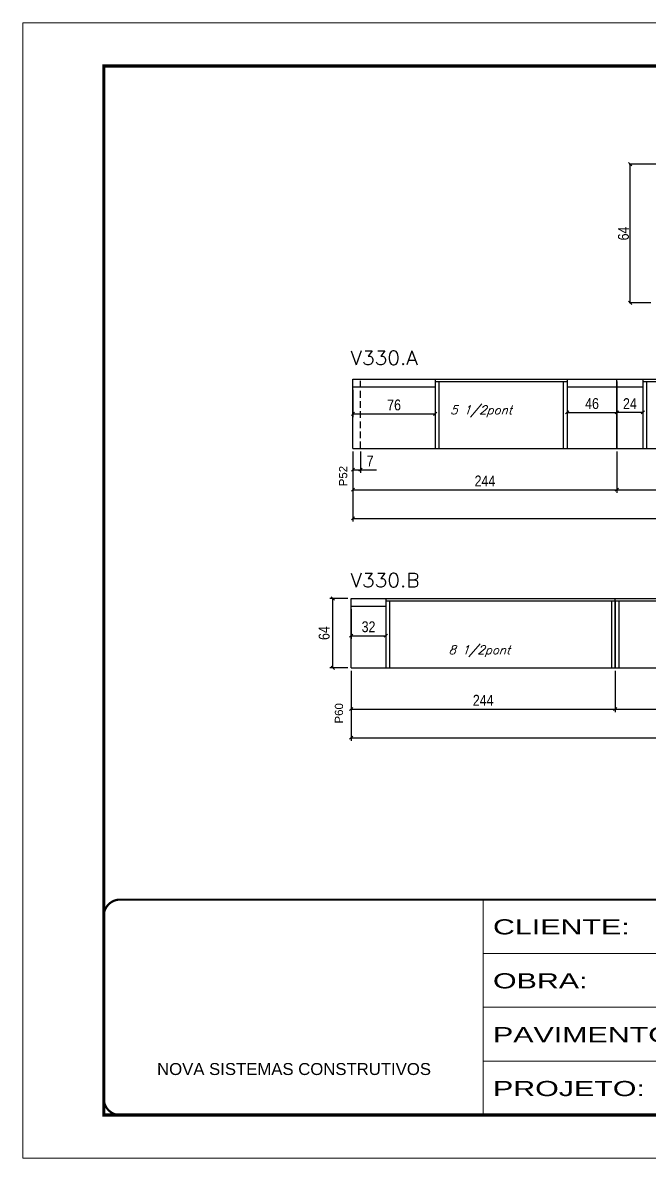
# Model space of a CAD drawing. Extents: x -3394 to 16474, y -5031 to 14397.
# Drawn here: x 4272 to 4851, y 1861 to 2911 of the extents above; entities that cross this region are included whole.
import ezdxf

# ---------------------------------------------------------------- set-up
doc = ezdxf.new("R2010")
doc.units = 0
for name, pattern in [('CONTINUO', [0]), ('DASHED', [0.75, 0.5, -0.25]), ('HIDDEN', [0.375, 0.25, -0.125])]:
    doc.linetypes.add(name, pattern=pattern)
doc.layers.get('0').update_dxf_attribs({"linetype": 'CONTINUOUS'})
doc.layers.get('Defpoints').update_dxf_attribs({"linetype": 'CONTINUOUS'})
for name, color, linetype in [('COTA', 241, 'CONTINUOUS'), ('NOMENCLATURA', 7, 'CONTINUOUS'), ('Painéis', 200, 'CONTINUOUS'), ('SARR_2.2x7', 40, 'CONTINUOUS'), ('SARR_3.5x7', 81, 'CONTINUOUS'), ('texto', 7, 'CONTINUOUS')]:
    doc.layers.add(name, color=color, linetype=linetype)
for name, color, linetype, lineweight in [('Folhas', 255, 'CONTINUOUS', 9), ('SARRAFO DE PRESSAO', 251, 'DASHED', 9), ('Texto Seção', 7, 'CONTINUOUS', 15)]:
    doc.layers.add(name, color=color, linetype=linetype, lineweight=lineweight)
doc.styles.add('ARIAL', font='arial.ttf')
doc.styles.add('COTA TECNICA', font='techl___.ttf', dxfattribs={"height": 10})
doc.styles.add('COTA TECNICA 2X', font='techl___.ttf', dxfattribs={"height": 10})
doc.styles.add('REGUA-120', font='ROMANS.shx', dxfattribs={"height": 15})
doc.styles.add('ROMANS', font='romans.shx')
doc.styles.add('Tecnologia', font='')
doc.styles.get('Tecnologia').set_extended_font_data('Forgotten Futurist')
doc.dimstyles.new('PAINEL', dxfattribs={"dimtxt": 10, "dimasz": 3, "dimexe": 3, "dimexo": 3, "dimgap": 3, "dimtad": 1, "dimdec": 1, "dimzin": 12, "dimdsep": 46, "dimtxsty": 'COTA TECNICA', "dimblk1": 'OBLIQUE', "dimblk2": 'OBLIQUE', "dimsah": 1, "dimcen": 0.9, "dimclrd": 4, "dimclre": 4, "dimclrt": 240, "dimadec": 1, "dimazin": 3, "dimtfac": 1, "dimtdec": 1, "dimtmove": 0, "dimatfit": 3, "dimfxl": 1, "dimtolj": 1, "dimtzin": 12, "dimarcsym": 0})
doc.dimstyles.new('SECAO', dxfattribs={"dimscale": 0.333333, "dimtxt": 5, "dimasz": 9, "dimexe": 3, "dimexo": 3, "dimgap": 3, "dimtad": 1, "dimdec": 1, "dimlfac": 0.5, "dimzin": 12, "dimdsep": 46, "dimtxsty": 'COTA TECNICA 2X', "dimblk1": 'OBLIQUE', "dimblk2": 'OBLIQUE', "dimsah": 1, "dimcen": 0.9, "dimclrd": 4, "dimclre": 4, "dimclrt": 240, "dimadec": 1, "dimazin": 3, "dimtfac": 1, "dimtdec": 1, "dimtmove": 0, "dimatfit": 3, "dimfxl": 1, "dimtolj": 1, "dimtzin": 12, "dimarcsym": 0})

# ---------------------------------------------------------------- blocks, each defined once
blk = doc.blocks.new('9999999999')
at = {"color": 30, "linetype": 'CONTINUO'}
for p, q in [((98564.6, 34230.2), (98564.6, 34429.4)), ((98564.6, 34379.6), (99584, 34379.6)), ((98564.6, 34329.8), (99488, 34329.8)), ((98564.6, 34280), (99488, 34280))]:
    blk.add_line(p, q, dxfattribs=at)
at = {"color": 30, "linetype": 'CONTINUO', "const_width": 2}
blk.add_lwpolyline([(99584, 34230.2), (99584, 34414.4, 0.414214), (99569, 34429.4), (98229, 34429.4, 0.414214), (98214, 34414.4), (98214, 34245.2, 0.414214), (98229, 34230.2), (99584, 34230.2)], format="xyb", dxfattribs=at)
at = {"layer": 'Folhas'}
blk.add_lwpolyline([(98139, 34190.2), (99624, 34190.2), (99624, 35240.2), (98139, 35240.2)], close=True, dxfattribs=at)
at = {"layer": 'Folhas', "color": 30, "const_width": 3}
blk.add_lwpolyline([(98214, 34230.2), (99584, 34230.2), (99584, 35200.2), (98214, 35200.2)], close=True, dxfattribs=at)
at = {"color": 7, "linetype": 'Continuous', "ltscale": 5, "style": 'ARIAL'}
blk.add_text('NOVA SISTEMAS CONSTRUTIVOS', height=11.059, dxfattribs=at).set_placement((98263.2, 34267.2))
at = {"layer": 'Folhas', "color": 7, "style": 'Tecnologia', "width": 1.5}
for s, p in [('CLIENTE:', (98573.7, 34397.2)), ('OBRA:', (98573.7, 34347.3)), ('PAVIMENTO:', (98573.7, 34297.5)), ('PROJETO:', (98573.7, 34247.7))]:
    blk.add_text(s, height=14, dxfattribs=at).set_placement(p)
blk = doc.blocks.new('_Oblique')
at = {"color": 0, "linetype": 'ByBlock', "lineweight": -2}
blk.add_line((-0.5, -0.5), (0.5, 0.5), dxfattribs=at)
blk = doc.blocks.new('*D1325')
at = {"layer": 'COTA', "color": 4, "lineweight": -2, "transparency": 16777216}
for p, q in [((4908.2, 2779.9), (4832.7, 2779.9)), ((4833.7, 2651.9), (4833.7, 2779.9)), ((4852.9, 2651.9), (4832.7, 2651.9))]:
    blk.add_line(p, q, dxfattribs=at)
at = {"layer": 'Defpoints', "color": 0, "transparency": 16777216}
for p in [(4833.7, 2779.9), (4909.2, 2779.9), (4853.9, 2651.9)]:
    blk.add_point(p, dxfattribs=at)
at = {"layer": 'COTA', "color": 4, "lineweight": -2, "transparency": 16777216, "xscale": 3, "yscale": 3, "zscale": 3}
for p, rotation in [((4833.7, 2779.9), 90), ((4833.7, 2651.9), 270)]:
    blk.add_blockref('_Oblique', p, dxfattribs=dict(at, rotation=rotation))
at = {"layer": 'COTA', "color": 240, "transparency": 16777216, "insert": (4827.6, 2715.9), "char_height": 10, "attachment_point": 5, "rotation": 90, "style": 'COTA TECNICA 2X'}
blk.add_mtext('\\A1;64', dxfattribs=at)
blk = doc.blocks.new('*D1328')
at = {"layer": 'COTA', "color": 4, "linetype": 'ByBlock', "lineweight": -2, "transparency": 16777216}
for p, q in [((4577.5, 2514.2), (4577.5, 2476)), ((4821.5, 2514.2), (4821.5, 2476)), ((4577.5, 2479), (4821.5, 2479))]:
    blk.add_line(p, q, dxfattribs=at)
at = {"layer": 'Defpoints', "color": 0, "linetype": 'ByBlock', "transparency": 16777216}
for p in [(4577.5, 2517.2), (4821.5, 2517.2), (4821.5, 2479)]:
    blk.add_point(p, dxfattribs=at)
at = {"layer": 'COTA', "color": 4, "linetype": 'ByBlock', "lineweight": -2, "transparency": 16777216, "xscale": 3, "yscale": 3, "zscale": 3, "rotation": 180}
blk.add_blockref('_Oblique', (4577.5, 2479), dxfattribs=at)
at = {"layer": 'COTA', "color": 4, "linetype": 'ByBlock', "lineweight": -2, "transparency": 16777216, "xscale": 3, "yscale": 3, "zscale": 3}
blk.add_blockref('_Oblique', (4821.5, 2479), dxfattribs=at)
at = {"layer": 'COTA', "color": 240, "linetype": 'ByBlock', "transparency": 16777216, "insert": (4699.5, 2487.1), "char_height": 10, "attachment_point": 5, "style": 'COTA TECNICA'}
blk.add_mtext('\\A1;244', dxfattribs=at)
blk = doc.blocks.new('*D1329')
at = {"layer": 'COTA', "color": 4, "linetype": 'ByBlock', "lineweight": -2, "transparency": 16777216}
for p, q in [((4821.5, 2514.2), (4821.5, 2476)), ((5065.5, 2514.2), (5065.5, 2476)), ((4821.5, 2479), (5065.5, 2479))]:
    blk.add_line(p, q, dxfattribs=at)
at = {"layer": 'Defpoints', "color": 0, "linetype": 'ByBlock', "transparency": 16777216}
for p in [(4821.5, 2517.2), (5065.5, 2517.2), (5065.5, 2479)]:
    blk.add_point(p, dxfattribs=at)
at = {"layer": 'COTA', "color": 4, "linetype": 'ByBlock', "lineweight": -2, "transparency": 16777216, "xscale": 3, "yscale": 3, "zscale": 3, "rotation": 180}
blk.add_blockref('_Oblique', (4821.5, 2479), dxfattribs=at)
at = {"layer": 'COTA', "color": 4, "linetype": 'ByBlock', "lineweight": -2, "transparency": 16777216, "xscale": 3, "yscale": 3, "zscale": 3}
blk.add_blockref('_Oblique', (5065.5, 2479), dxfattribs=at)
at = {"layer": 'COTA', "color": 240, "linetype": 'ByBlock', "transparency": 16777216, "insert": (4943.5, 2487.1), "char_height": 10, "attachment_point": 5, "style": 'COTA TECNICA'}
blk.add_mtext('\\A1;244', dxfattribs=at)
blk = doc.blocks.new('*D1330')
at = {"layer": 'COTA', "color": 4, "linetype": 'ByBlock', "lineweight": -2, "transparency": 16777216}
for p, q in [((4577.5, 2514.2), (4577.5, 2449.5)), ((5341.5, 2514.2), (5341.5, 2449.5)), ((4577.5, 2452.5), (5341.5, 2452.5))]:
    blk.add_line(p, q, dxfattribs=at)
at = {"layer": 'Defpoints', "color": 0, "linetype": 'ByBlock', "transparency": 16777216}
for p in [(4577.5, 2517.2), (5341.5, 2517.2), (5341.5, 2452.5)]:
    blk.add_point(p, dxfattribs=at)
at = {"layer": 'COTA', "color": 4, "linetype": 'ByBlock', "lineweight": -2, "transparency": 16777216, "xscale": 3, "yscale": 3, "zscale": 3, "rotation": 180}
blk.add_blockref('_Oblique', (4577.5, 2452.5), dxfattribs=at)
at = {"layer": 'COTA', "color": 4, "linetype": 'ByBlock', "lineweight": -2, "transparency": 16777216, "xscale": 3, "yscale": 3, "zscale": 3}
blk.add_blockref('_Oblique', (5341.5, 2452.5), dxfattribs=at)
at = {"layer": 'COTA', "color": 240, "linetype": 'ByBlock', "transparency": 16777216, "insert": (4959.5, 2460.6), "char_height": 10, "attachment_point": 5, "style": 'COTA TECNICA'}
blk.add_mtext('\\A1;764', dxfattribs=at)
blk = doc.blocks.new('*D1346')
at = {"layer": 'COTA', "color": 4, "lineweight": -2, "transparency": 16777216}
for p, q in [((4775.5, 2571.2), (4775.5, 2547.5)), ((4821.5, 2571.2), (4821.5, 2547.5)), ((4775.5, 2550.5), (4821.5, 2550.5))]:
    blk.add_line(p, q, dxfattribs=at)
at = {"layer": 'Defpoints', "color": 0, "transparency": 16777216}
for p in [(4775.5, 2574.2), (4821.5, 2574.2), (4821.5, 2550.5)]:
    blk.add_point(p, dxfattribs=at)
at = {"layer": 'COTA', "color": 4, "lineweight": -2, "transparency": 16777216, "xscale": 3, "yscale": 3, "zscale": 3, "rotation": 180}
blk.add_blockref('_Oblique', (4775.5, 2550.5), dxfattribs=at)
at = {"layer": 'COTA', "color": 4, "lineweight": -2, "transparency": 16777216, "xscale": 3, "yscale": 3, "zscale": 3}
blk.add_blockref('_Oblique', (4821.5, 2550.5), dxfattribs=at)
at = {"layer": 'COTA', "color": 240, "transparency": 16777216, "insert": (4798.5, 2558.6), "char_height": 10, "attachment_point": 5, "style": 'COTA TECNICA'}
blk.add_mtext('\\A1;46', dxfattribs=at)
blk = doc.blocks.new('*D1347')
at = {"layer": 'COTA', "color": 4, "lineweight": -2, "transparency": 16777216}
for p, q in [((4821.5, 2571.2), (4821.5, 2547.5)), ((4845.5, 2571.2), (4845.5, 2547.5)), ((4845.5, 2550.5), (4821.5, 2550.5))]:
    blk.add_line(p, q, dxfattribs=at)
at = {"layer": 'Defpoints', "color": 0, "transparency": 16777216}
for p in [(4821.5, 2574.2), (4845.5, 2574.2), (4821.5, 2550.5)]:
    blk.add_point(p, dxfattribs=at)
at = {"layer": 'COTA', "color": 4, "lineweight": -2, "transparency": 16777216, "xscale": 3, "yscale": 3, "zscale": 3, "rotation": 180}
blk.add_blockref('_Oblique', (4821.5, 2550.5), dxfattribs=at)
at = {"layer": 'COTA', "color": 4, "lineweight": -2, "transparency": 16777216, "xscale": 3, "yscale": 3, "zscale": 3}
blk.add_blockref('_Oblique', (4845.5, 2550.5), dxfattribs=at)
at = {"layer": 'COTA', "color": 240, "transparency": 16777216, "insert": (4833.5, 2558.6), "char_height": 10, "attachment_point": 5, "style": 'COTA TECNICA'}
blk.add_mtext('\\A1;24', dxfattribs=at)
blk = doc.blocks.new('*D1348')
at = {"layer": 'COTA', "color": 4, "lineweight": -2, "transparency": 16777216}
for p, q in [((4577.5, 2514.2), (4577.5, 2494.5)), ((4584.5, 2514.2), (4584.5, 2494.5)), ((4577.5, 2497.5), (4584.5, 2497.5)), ((4584.5, 2497.5), (4599.2, 2497.5))]:
    blk.add_line(p, q, dxfattribs=at)
at = {"layer": 'Defpoints', "color": 0, "transparency": 16777216}
for p in [(4577.5, 2517.2), (4584.5, 2517.2), (4584.5, 2497.5)]:
    blk.add_point(p, dxfattribs=at)
at = {"layer": 'COTA', "color": 4, "lineweight": -2, "transparency": 16777216, "xscale": 3, "yscale": 3, "zscale": 3, "rotation": 180}
blk.add_blockref('_Oblique', (4577.5, 2497.5), dxfattribs=at)
at = {"layer": 'COTA', "color": 4, "lineweight": -2, "transparency": 16777216, "xscale": 3, "yscale": 3, "zscale": 3}
blk.add_blockref('_Oblique', (4584.5, 2497.5), dxfattribs=at)
at = {"layer": 'COTA', "color": 240, "transparency": 16777216, "insert": (4593.3, 2505.5), "char_height": 10, "attachment_point": 5, "style": 'COTA TECNICA'}
blk.add_mtext('\\A1;7', dxfattribs=at)
blk = doc.blocks.new('*D1349')
at = {"layer": 'COTA', "color": 4, "lineweight": -2, "transparency": 16777216}
for p, q in [((4577.5, 2571.2), (4577.5, 2546.2)), ((4653.5, 2571.2), (4653.5, 2546.2)), ((4577.5, 2549.2), (4653.5, 2549.2))]:
    blk.add_line(p, q, dxfattribs=at)
at = {"layer": 'Defpoints', "color": 0, "transparency": 16777216}
for p in [(4577.5, 2574.2), (4653.5, 2574.2), (4653.5, 2549.2)]:
    blk.add_point(p, dxfattribs=at)
at = {"layer": 'COTA', "color": 4, "lineweight": -2, "transparency": 16777216, "xscale": 3, "yscale": 3, "zscale": 3, "rotation": 180}
blk.add_blockref('_Oblique', (4577.5, 2549.2), dxfattribs=at)
at = {"layer": 'COTA', "color": 4, "lineweight": -2, "transparency": 16777216, "xscale": 3, "yscale": 3, "zscale": 3}
blk.add_blockref('_Oblique', (4653.5, 2549.2), dxfattribs=at)
at = {"layer": 'COTA', "color": 240, "transparency": 16777216, "insert": (4615.5, 2557.3), "char_height": 10, "attachment_point": 5, "style": 'COTA TECNICA'}
blk.add_mtext('\\A1;76', dxfattribs=at)
blk = doc.blocks.new('*D1331')
at = {"layer": 'COTA', "color": 4, "linetype": 'ByBlock', "lineweight": -2, "transparency": 16777216}
for p, q in [((4575.9, 2311.4), (4575.9, 2273.2)), ((4819.9, 2311.4), (4819.9, 2273.2)), ((4575.9, 2276.2), (4819.9, 2276.2))]:
    blk.add_line(p, q, dxfattribs=at)
at = {"layer": 'Defpoints', "color": 0, "linetype": 'ByBlock', "transparency": 16777216}
for p in [(4575.9, 2314.4), (4819.9, 2314.4), (4819.9, 2276.2)]:
    blk.add_point(p, dxfattribs=at)
at = {"layer": 'COTA', "color": 4, "linetype": 'ByBlock', "lineweight": -2, "transparency": 16777216, "xscale": 3, "yscale": 3, "zscale": 3, "rotation": 180}
blk.add_blockref('_Oblique', (4575.9, 2276.2), dxfattribs=at)
at = {"layer": 'COTA', "color": 4, "linetype": 'ByBlock', "lineweight": -2, "transparency": 16777216, "xscale": 3, "yscale": 3, "zscale": 3}
blk.add_blockref('_Oblique', (4819.9, 2276.2), dxfattribs=at)
at = {"layer": 'COTA', "color": 240, "linetype": 'ByBlock', "transparency": 16777216, "insert": (4697.9, 2284.3), "char_height": 10, "attachment_point": 5, "style": 'COTA TECNICA'}
blk.add_mtext('\\A1;244', dxfattribs=at)
blk = doc.blocks.new('*D1332')
at = {"layer": 'COTA', "color": 4, "linetype": 'ByBlock', "lineweight": -2, "transparency": 16777216}
for p, q in [((4819.9, 2311.4), (4819.9, 2273.2)), ((5063.9, 2311.4), (5063.9, 2273.2)), ((4819.9, 2276.2), (5063.9, 2276.2))]:
    blk.add_line(p, q, dxfattribs=at)
at = {"layer": 'Defpoints', "color": 0, "linetype": 'ByBlock', "transparency": 16777216}
for p in [(4819.9, 2314.4), (5063.9, 2314.4), (5063.9, 2276.2)]:
    blk.add_point(p, dxfattribs=at)
at = {"layer": 'COTA', "color": 4, "linetype": 'ByBlock', "lineweight": -2, "transparency": 16777216, "xscale": 3, "yscale": 3, "zscale": 3, "rotation": 180}
blk.add_blockref('_Oblique', (4819.9, 2276.2), dxfattribs=at)
at = {"layer": 'COTA', "color": 4, "linetype": 'ByBlock', "lineweight": -2, "transparency": 16777216, "xscale": 3, "yscale": 3, "zscale": 3}
blk.add_blockref('_Oblique', (5063.9, 2276.2), dxfattribs=at)
at = {"layer": 'COTA', "color": 240, "linetype": 'ByBlock', "transparency": 16777216, "insert": (4941.9, 2284.3), "char_height": 10, "attachment_point": 5, "style": 'COTA TECNICA'}
blk.add_mtext('\\A1;244', dxfattribs=at)
blk = doc.blocks.new('*D1333')
at = {"layer": 'COTA', "color": 4, "linetype": 'ByBlock', "lineweight": -2, "transparency": 16777216}
for p, q in [((4575.9, 2311.4), (4575.9, 2246.7)), ((5305.9, 2311.4), (5305.9, 2246.7)), ((4575.9, 2249.7), (5305.9, 2249.7))]:
    blk.add_line(p, q, dxfattribs=at)
at = {"layer": 'Defpoints', "color": 0, "linetype": 'ByBlock', "transparency": 16777216}
for p in [(4575.9, 2314.4), (5305.9, 2314.4), (5305.9, 2249.7)]:
    blk.add_point(p, dxfattribs=at)
at = {"layer": 'COTA', "color": 4, "linetype": 'ByBlock', "lineweight": -2, "transparency": 16777216, "xscale": 3, "yscale": 3, "zscale": 3, "rotation": 180}
blk.add_blockref('_Oblique', (4575.9, 2249.7), dxfattribs=at)
at = {"layer": 'COTA', "color": 4, "linetype": 'ByBlock', "lineweight": -2, "transparency": 16777216, "xscale": 3, "yscale": 3, "zscale": 3}
blk.add_blockref('_Oblique', (5305.9, 2249.7), dxfattribs=at)
at = {"layer": 'COTA', "color": 240, "linetype": 'ByBlock', "transparency": 16777216, "insert": (4940.9, 2258), "char_height": 10, "attachment_point": 5, "style": 'COTA TECNICA'}
blk.add_mtext('\\A1;730', dxfattribs=at)
blk = doc.blocks.new('*D1350')
at = {"layer": 'COTA', "color": 4, "lineweight": -2, "transparency": 16777216}
for p, q in [((4575.9, 2368.4), (4575.9, 2341)), ((4607.9, 2368.4), (4607.9, 2341)), ((4575.9, 2344), (4607.9, 2344))]:
    blk.add_line(p, q, dxfattribs=at)
at = {"layer": 'Defpoints', "color": 0, "transparency": 16777216}
for p in [(4575.9, 2371.4), (4607.9, 2371.4), (4607.9, 2344)]:
    blk.add_point(p, dxfattribs=at)
at = {"layer": 'COTA', "color": 4, "lineweight": -2, "transparency": 16777216, "xscale": 3, "yscale": 3, "zscale": 3, "rotation": 180}
blk.add_blockref('_Oblique', (4575.9, 2344), dxfattribs=at)
at = {"layer": 'COTA', "color": 4, "lineweight": -2, "transparency": 16777216, "xscale": 3, "yscale": 3, "zscale": 3}
blk.add_blockref('_Oblique', (4607.9, 2344), dxfattribs=at)
at = {"layer": 'COTA', "color": 240, "transparency": 16777216, "insert": (4591.9, 2352.2), "char_height": 10, "attachment_point": 5, "style": 'COTA TECNICA'}
blk.add_mtext('\\A1;32', dxfattribs=at)
blk = doc.blocks.new('*D1352')
at = {"layer": 'COTA', "color": 4, "lineweight": -2, "transparency": 16777216}
for p, q in [((4572.9, 2378.4), (4556, 2378.4)), ((4559, 2314.4), (4559, 2378.4)), ((4572.9, 2314.4), (4556, 2314.4))]:
    blk.add_line(p, q, dxfattribs=at)
at = {"layer": 'Defpoints', "color": 0, "transparency": 16777216}
for p in [(4559, 2378.4), (4575.9, 2378.4), (4575.9, 2314.4)]:
    blk.add_point(p, dxfattribs=at)
at = {"layer": 'COTA', "color": 4, "lineweight": -2, "transparency": 16777216, "xscale": 3, "yscale": 3, "zscale": 3}
for p, rotation in [((4559, 2378.4), 90), ((4559, 2314.4), 270)]:
    blk.add_blockref('_Oblique', p, dxfattribs=dict(at, rotation=rotation))
at = {"layer": 'COTA', "color": 240, "transparency": 16777216, "insert": (4550.9, 2346.4), "char_height": 10, "attachment_point": 5, "rotation": 90, "style": 'COTA TECNICA'}
blk.add_mtext('\\A1;64', dxfattribs=at)

msp = doc.modelspace()

# ---------------------------------------------------------------- linework, layer by layer
at = {"layer": 'Painéis', "linetype": 'ByBlock'}
for p, q in [((4577.47, 2581.2), (5341.47, 2581.2)), ((4577.47, 2517.2), (4577.47, 2581.2)), ((4821.47, 2517.2), (4821.47, 2581.2)), ((4577.47, 2517.2), (5341.47, 2517.2)), ((4575.86, 2378.43), (4990.86, 2378.43)), ((4575.86, 2314.43), (4575.86, 2378.43)), ((4819.86, 2314.43), (4819.86, 2378.43)), ((4575.86, 2314.43), (5305.86, 2314.43))]:
    msp.add_line(p, q, dxfattribs=at)
at = {"layer": 'SARR_2.2x7', "linetype": 'Continuous'}
for p, q in [((4577.47, 2574.2), (4653.47, 2574.2)), ((4653.47, 2579), (4775.47, 2579)), ((4775.47, 2574.2), (4821.47, 2574.2)), ((4821.47, 2574.2), (4845.47, 2574.2)), ((4845.47, 2579), (5065.47, 2579)), ((4607.86, 2376.23), (4819.86, 2376.23)), ((4819.86, 2376.23), (4990.86, 2376.23)), ((4575.86, 2371.43), (4607.86, 2371.43))]:
    msp.add_line(p, q, dxfattribs=at)
at = {"layer": 'SARR_2.2x7', "linetype": 'HIDDEN', "ltscale": 25}
msp.add_line((4584.47, 2517.2), (4584.47, 2581.2), dxfattribs=at)
at = {"layer": 'SARR_3.5x7'}
for p, q in [((4653.47, 2581.2), (4653.47, 2517.2)), ((4656.97, 2579), (4656.97, 2517.2)), ((4771.97, 2579), (4771.97, 2517.2)), ((4775.47, 2581.2), (4775.47, 2517.2)), ((4821.47, 2579), (4821.47, 2517.2)), ((4845.47, 2581.2), (4845.47, 2517.2)), ((4848.97, 2579), (4848.97, 2517.2)), ((4653.47, 2517.2), (4656.97, 2517.2)), ((4817.97, 2517.2), (4821.47, 2517.2)), ((4821.47, 2517.2), (4824.97, 2517.2)), ((4607.86, 2378.43), (4607.86, 2314.43)), ((4611.36, 2376.23), (4611.36, 2314.43)), ((4816.36, 2376.23), (4816.36, 2314.43)), ((4819.86, 2376.23), (4819.86, 2314.43)), ((4823.36, 2376.23), (4823.36, 2314.43)), ((4607.86, 2314.43), (4611.36, 2314.43)), ((4816.36, 2314.43), (4819.86, 2314.43)), ((4819.86, 2314.43), (4823.36, 2314.43))]:
    msp.add_line(p, q, dxfattribs=at)

# ---------------------------------------------------------------- block references
at = {"layer": 'SARRAFO DE PRESSAO', "color": 6, "linetype": 'ByBlock'}
msp.add_blockref('9999999999', (-93866.77, -32329.4), dxfattribs=at)

# ---------------------------------------------------------------- texts
at = {"layer": 'NOMENCLATURA', "linetype": 'Continuous', "style": 'ARIAL'}
for s, p in [('P52', (4572.2, 2482.18)), ('P60', (4568.28, 2262.84))]:
    msp.add_text(s, height=7.567, rotation=90, dxfattribs=at).set_placement(p)
at = {"layer": 'texto', "color": 2, "char_height": 8, "attachment_point": 5, "style": 'ROMANS'}
for s, insert in [('{\\Q19;\\C256;5 1/2pont}', (4695.97, 2551.42)), ('{\\Q19;\\C256;8 1/2pont}', (4694.36, 2329.65))]:
    msp.add_mtext(s, dxfattribs=dict(at, insert=insert))
at = {"layer": 'Texto Seção', "style": 'REGUA-120', "width": 1.05}
for s, p in [('V330.A', (4575.28, 2594.5)), ('V330.B', (4575.28, 2388.87))]:
    msp.add_text(s, height=13, dxfattribs=at).set_placement(p)

# ---------------------------------------------------------------- dimensions: what is measured, and where the dimension line sits
at = {"layer": 'COTA'}
dim = msp.add_linear_dim(base=(4833.69, 2779.87), p1=(4853.89, 2651.87), p2=(4909.16, 2779.87), angle=90, dimstyle='SECAO', dxfattribs=at)
dim.commit()
dim.dimension.update_dxf_attribs({"geometry": '*D1325', "text_midpoint": (4833.69, 2715.87), "dimtype": 160})
for base, p1, p2, picture, middle in [((4653.47, 2549.16), (4577.47, 2574.2), (4653.47, 2574.2), '*D1349', (4615.47, 2557.26)), ((4821.47, 2550.51), (4775.47, 2574.2), (4821.47, 2574.2), '*D1346', (4798.47, 2558.61)), ((4821.47, 2550.51), (4845.47, 2574.2), (4821.47, 2574.2), '*D1347', (4833.47, 2558.58)), ((4584.47, 2497.47), (4577.47, 2517.2), (4584.47, 2517.2), '*D1348', (4593.33, 2505.54)), ((4607.86, 2344.02), (4575.86, 2371.43), (4607.86, 2371.43), '*D1350', (4591.86, 2352.24))]:
    dim = msp.add_linear_dim(base=base, p1=p1, p2=p2, dimstyle='PAINEL', dxfattribs=at)
    dim.commit()
    dim.dimension.update_dxf_attribs({"geometry": picture, "text_midpoint": middle})
at = {"layer": 'COTA', "linetype": 'ByBlock'}
for base, p1, p2, picture, middle in [((4821.47, 2479.01), (4577.47, 2517.2), (4821.47, 2517.2), '*D1328', (4699.47, 2487.08)), ((5341.47, 2452.51), (4577.47, 2517.2), (5341.47, 2517.2), '*D1330', (4959.47, 2460.61)), ((4819.86, 2276.25), (4575.86, 2314.43), (4819.86, 2314.43), '*D1331', (4697.86, 2284.32)), ((5305.86, 2249.75), (4575.86, 2314.43), (5305.86, 2314.43), '*D1333', (4940.86, 2257.96))]:
    dim = msp.add_linear_dim(base=base, p1=p1, p2=p2, dimstyle='PAINEL', dxfattribs=at)
    dim.commit()
    dim.dimension.update_dxf_attribs({"geometry": picture, "text_midpoint": middle})
for base, p1, p2, picture, middle in [((5065.47, 2479.01), (4821.47, 2517.2), (5065.47, 2517.2), '*D1329', (4943.47, 2487.08)), ((5063.86, 2276.25), (4819.86, 2314.43), (5063.86, 2314.43), '*D1332', (4941.86, 2284.32))]:
    dim = msp.add_linear_dim(base=base, p1=p1, p2=p2, dimstyle='PAINEL', override={"dimtmove": 1}, dxfattribs=at)
    dim.commit()
    dim.dimension.update_dxf_attribs({"geometry": picture, "text_midpoint": middle})
at = {"layer": 'COTA'}
dim = msp.add_linear_dim(base=(4558.96, 2378.43), p1=(4575.86, 2314.43), p2=(4575.86, 2378.43), angle=90, dimstyle='PAINEL', dxfattribs=at)
dim.commit()
dim.dimension.update_dxf_attribs({"geometry": '*D1352', "text_midpoint": (4550.86, 2346.43)})

doc.saveas('drawing.dxf')
